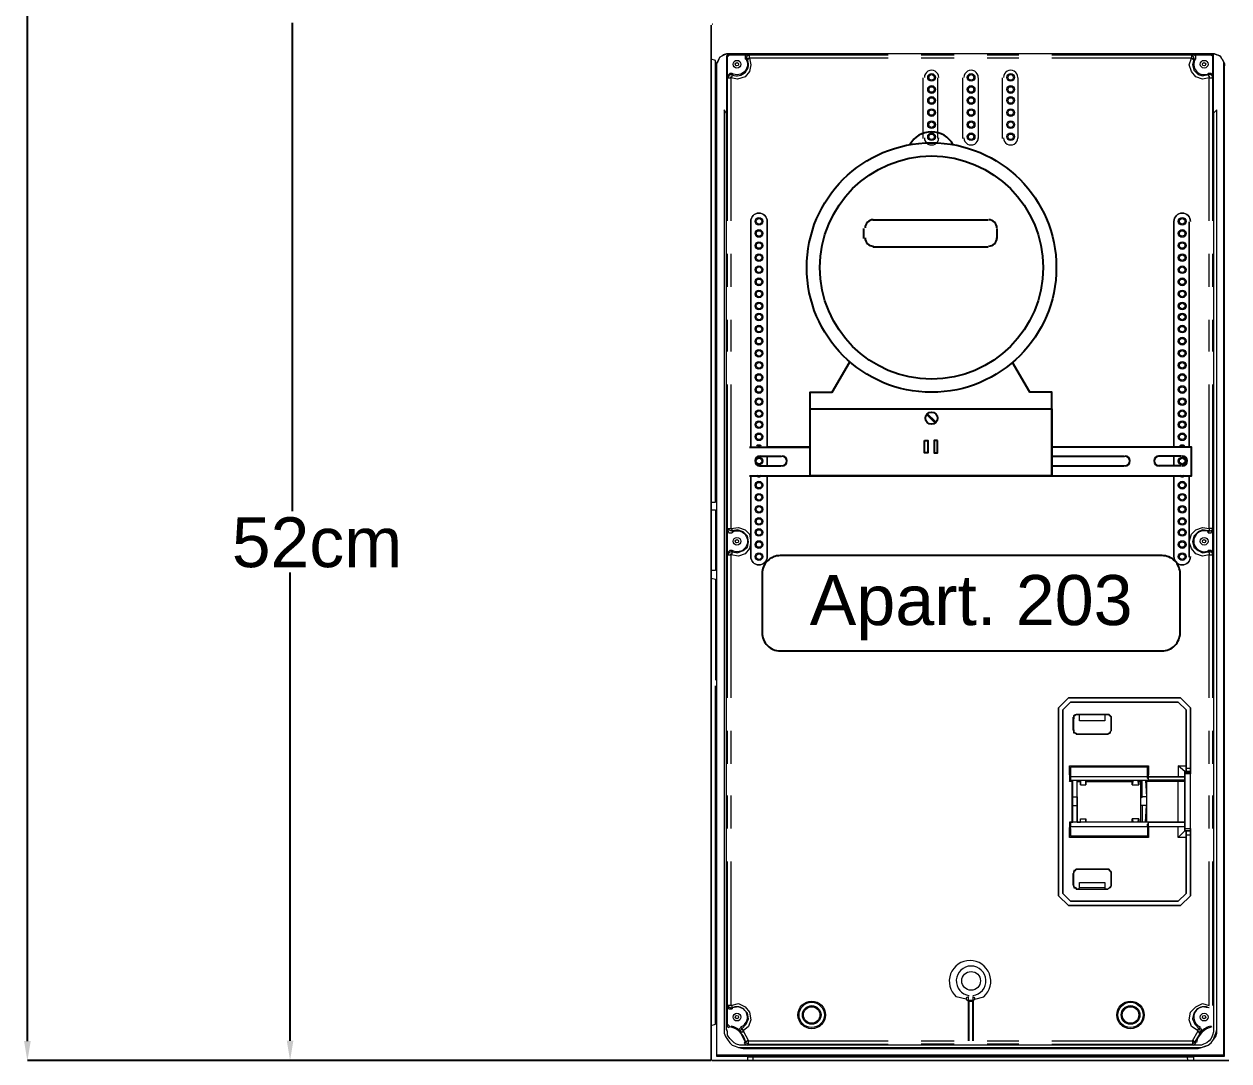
# Model space of a CAD drawing. Header units: millimetres. Extents: x -305 to 1353, y -289 to 1176.
# Drawn here: x 344 to 405.5, y 981.4 to 1034.4 of the extents above; entities that cross this region are included whole.
import ezdxf
from ezdxf.enums import TextEntityAlignment as Align

# ---------------------------------------------------------------- set-up
doc = ezdxf.new("R2010")
doc.units = ezdxf.units.MM
doc.header["$MEASUREMENT"] = 0
doc.layers.add('Medição_Detalhe_Cotas', color=7, linetype='Continuous', true_color=0x0080ff)
doc.layers.add('PDF_0', color=7, linetype='Continuous')
doc.styles.add('Cota', font='arial.ttf')
doc.styles.add('PDF Arial', font='arial.ttf')

msp = doc.modelspace()

# ---------------------------------------------------------------- linework, layer by layer
msp.add_lwpolyline([(381.704, 1003.304, 0.414214), (382.627, 1002.38), (402.133, 1002.38, 0.414214), (403.056, 1003.304), (403.056, 1006.32, 0.414214), (402.133, 1007.244), (382.627, 1007.244, 0.414214), (381.704, 1006.32)], format="xyb", close=True)
at = {"layer": 'Medição_Detalhe_Cotas', "color": 150, "true_color": 0x007eff}
for points in [[(344.171, 982.437), (344.171, 1059.316)], [(357.703, 1034.457), (357.703, 1009.523)], [(357.59, 982.456), (357.59, 1006.378)], [(374.943, 981.445), (344.168, 981.445)], [(379.099, 981.445), (357.59, 981.445)]]:
    msp.add_lwpolyline(points, dxfattribs=at)
at = {"layer": 'Medição_Detalhe_Cotas', "color": 150, "true_color": 0x007eff, "transparency": 33554559}
for points in [[(344.003, 982.437), (344.34, 982.437), (344.171, 981.426)], [(357.422, 982.456), (357.759, 982.456), (357.59, 981.445)]]:
    msp.add_solid(points, dxfattribs=at)
at = {"layer": 'PDF_0', "lineweight": 18}
for points in [[(379.099, 981.445), (379.099, 1034.345)], [(379.379, 1032.267), (379.379, 1032.379), (379.436, 1032.492), (379.492, 1032.604), (379.548, 1032.716), (379.66, 1032.772), (379.773, 1032.828), (379.885, 1032.885), (379.997, 1032.885), (379.885, 1032.885), (379.716, 1032.828), (379.66, 1032.772), (379.548, 1032.716), (379.492, 1032.604), (379.436, 1032.492), (379.379, 1032.379)], [(404.706, 1032.885), (404.819, 1032.885), (404.931, 1032.828), (404.987, 1032.828), (405.099, 1032.772), (405.156, 1032.66), (405.212, 1032.604), (405.268, 1032.492), (405.324, 1032.379), (405.324, 1032.267), (405.324, 1032.379), (405.268, 1032.492), (405.212, 1032.604), (405.156, 1032.716), (405.043, 1032.772), (404.931, 1032.828), (404.819, 1032.885)], [(380.727, 982.119), (403.976, 982.119), (404.145, 982.119), (404.313, 982.175), (404.482, 982.231), (404.65, 982.343), (404.762, 982.512), (404.819, 982.68), (404.875, 982.849), (404.931, 983.017), (404.931, 1030.021), (404.762, 1029.852), (404.762, 983.017), (404.762, 982.905), (404.706, 982.736), (404.65, 982.568), (404.538, 982.456), (404.426, 982.343), (404.257, 982.287), (404.145, 982.231), (403.976, 982.231), (380.727, 982.231), (380.559, 982.231), (380.39, 982.287), (380.278, 982.343), (380.166, 982.456), (380.053, 982.568), (379.941, 982.736), (379.941, 982.905), (379.885, 983.017), (379.885, 1029.852), (379.773, 1030.021), (379.773, 983.017), (379.773, 982.849), (379.829, 982.68), (379.941, 982.512), (380.053, 982.343), (380.166, 982.231), (380.334, 982.175), (380.503, 982.119)], [(381.12, 1024.293), (381.12, 1012.78)], [(381.963, 1012.78), (381.963, 1024.293)], [(402.741, 1024.293), (402.741, 1012.78)], [(403.527, 1012.78), (403.527, 1024.293)], [(381.963, 1011.826), (381.963, 1012.331)], [(402.741, 1012.331), (402.741, 1011.826)], [(381.12, 1011.32), (381.12, 1007.165)], [(381.963, 1007.165), (381.963, 1011.32)], [(402.741, 1007.165), (402.741, 1011.32)], [(403.527, 1007.165), (403.527, 1011.32)], [(396.844, 989.868), (396.844, 999.471), (397.35, 999.977), (396.844, 999.471)], [(399.315, 999.134), (397.799, 999.134), (397.855, 999.134), (397.911, 999.134), (399.203, 999.134), (399.259, 999.134)], [(399.54, 998.348), (399.54, 998.966), (399.54, 998.91)], [(399.315, 998.123), (399.371, 998.123), (399.428, 998.18), (399.484, 998.18), (399.484, 998.236), (399.54, 998.292), (399.54, 998.348), (399.54, 998.292), (399.484, 998.236), (399.484, 998.18), (399.428, 998.18), (399.371, 998.123)], [(403.302, 995.933), (401.449, 995.933), (402.965, 995.933), (403.022, 995.933), (403.078, 995.933), (403.134, 995.933), (403.19, 995.933), (403.246, 995.933)], [(400.944, 995.54), (400.888, 995.765), (400.944, 995.709)], [(398.248, 993.631), (397.967, 993.631), (397.799, 993.631), (397.574, 993.631), (397.462, 993.631), (397.462, 993.575), (397.462, 993.518), (397.462, 993.462), (397.462, 993.406), (401.393, 993.406), (401.393, 993.462), (401.393, 993.518), (401.449, 993.575), (401.449, 993.631), (401.281, 993.631), (401.112, 993.631), (400.888, 993.631), (400.663, 993.631)], [(397.799, 991.216), (397.743, 991.216), (397.687, 991.16), (397.631, 991.16), (397.631, 991.104), (397.631, 991.048), (397.574, 990.991), (397.631, 990.991), (397.631, 991.048), (397.631, 991.104), (397.687, 991.16), (397.743, 991.216)], [(379.155, 981.445), (405.549, 981.445)]]:
    msp.add_lwpolyline(points, close=True, dxfattribs=at)
for points in [[(404.762, 1029.852), (404.762, 1032.716), (404.762, 1032.772), (404.762, 1032.828), (404.706, 1032.828), (404.706, 1032.885), (404.65, 1032.885), (380.053, 1032.885), (379.997, 1032.885), (379.941, 1032.828), (379.941, 1032.772), (379.885, 1032.772), (379.885, 1032.716), (379.885, 1029.852)], [(404.706, 1032.885), (379.997, 1032.885)], [(403.864, 1032.604), (403.864, 1032.772), (403.695, 1032.828), (404.594, 1032.828), (404.65, 1032.828), (404.706, 1032.772), (404.706, 1032.716), (404.706, 1031.761), (404.65, 1031.874), (404.482, 1031.874)], [(379.099, 1009.973), (379.323, 1009.973), (379.323, 1032.548), (379.099, 1032.604)], [(379.379, 1032.435), (379.379, 981.725)], [(379.379, 1032.267), (379.379, 981.669)], [(379.379, 1032.267), (379.379, 1032.267)], [(405.268, 1032.435), (405.268, 981.725), (405.324, 981.669), (405.324, 1032.267)], [(389.937, 1028.561), (389.937, 1031.649)], [(390.667, 1031.649), (390.667, 1028.561)], [(391.959, 1028.561), (391.959, 1031.649)], [(392.745, 1031.649), (392.745, 1028.561)], [(393.98, 1028.561), (393.98, 1031.649)], [(394.767, 1031.649), (394.767, 1028.561)], [(379.773, 1030.021), (379.773, 983.017), (379.773, 982.849), (379.829, 982.68), (379.941, 982.512), (380.053, 982.343), (380.166, 982.231), (380.334, 982.175), (380.503, 982.119), (380.727, 982.062), (403.976, 982.062), (404.145, 982.119), (404.369, 982.175), (404.482, 982.231), (404.65, 982.343), (404.762, 982.512), (404.875, 982.68), (404.931, 982.849), (404.931, 983.017), (404.931, 1030.021)], [(379.885, 1029.852), (379.885, 1029.852)], [(381.12, 1024.293), (381.12, 1024.293)], [(381.963, 1024.293), (381.963, 1024.293)], [(402.741, 1024.293), (402.741, 1024.293)], [(403.527, 1024.293), (403.527, 1024.293)], [(379.099, 1009.579), (379.323, 1009.579), (379.323, 1006.491), (379.099, 1006.491)], [(404.482, 1008.4), (404.65, 1008.4), (404.706, 1008.569), (404.706, 1007.389), (404.65, 1007.502), (404.482, 1007.502)], [(379.099, 1006.098), (379.323, 1006.042), (379.323, 1000.875)], [(379.099, 983.242), (379.323, 983.298), (379.323, 1000.594)], [(397.069, 999.359), (397.462, 999.752), (397.069, 999.359)], [(397.35, 999.977), (403.078, 999.977), (397.35, 999.977)], [(397.462, 999.752), (402.965, 999.752), (397.462, 999.752)], [(402.965, 999.752), (403.359, 999.359), (402.965, 999.752)], [(403.078, 999.977), (403.583, 999.471), (403.078, 999.977)], [(397.069, 989.981), (397.069, 999.359), (397.069, 989.981)], [(397.574, 998.966), (397.631, 998.966), (397.631, 999.022), (397.631, 999.078), (397.687, 999.134), (397.743, 999.134), (397.799, 999.134), (397.743, 999.134), (397.687, 999.078), (397.631, 999.022), (397.631, 998.966), (397.631, 998.91)], [(397.631, 998.348), (397.631, 998.91), (397.574, 998.966), (397.574, 998.348), (397.631, 998.348), (397.631, 998.292), (397.631, 998.236), (397.687, 998.18), (397.743, 998.18), (397.743, 998.123), (397.799, 998.123), (397.743, 998.123), (397.743, 998.18), (397.687, 998.18), (397.631, 998.18), (397.631, 998.236), (397.631, 998.292), (397.574, 998.348)], [(399.203, 999.134), (399.203, 998.797), (397.911, 998.797), (397.911, 999.134)], [(399.54, 998.91), (399.54, 998.966), (399.54, 999.022), (399.484, 999.022), (399.484, 999.078), (399.428, 999.078), (399.428, 999.134), (399.371, 999.134), (399.315, 999.134), (399.371, 999.134), (399.428, 999.134), (399.484, 999.078), (399.54, 999.022), (399.54, 998.966)], [(403.583, 993.294), (403.583, 993.182), (403.302, 993.182), (403.359, 993.182), (403.583, 993.182), (403.583, 993.125), (403.583, 993.069), (403.583, 993.013), (403.583, 992.957), (403.583, 989.868), (403.583, 999.471), (403.583, 996.382), (403.583, 996.326), (403.583, 996.27), (403.583, 996.214), (403.583, 996.158)], [(403.359, 996.382), (403.359, 999.359), (403.359, 996.495), (403.359, 996.439), (403.359, 996.382), (403.359, 996.326), (403.359, 996.27), (403.359, 996.214), (403.359, 996.27), (403.359, 996.326), (403.359, 996.382), (403.583, 996.382)], [(397.799, 998.123), (399.315, 998.123), (397.799, 998.123)], [(397.406, 996.046), (397.406, 996.495), (401.449, 996.495), (401.449, 996.046)], [(401.393, 996.439), (401.449, 996.439), (397.462, 996.439), (397.462, 996.102), (397.462, 996.046), (397.406, 996.046), (397.406, 995.709), (397.462, 995.765)], [(401.393, 995.933), (401.393, 996.439), (397.462, 996.439), (397.462, 995.933), (397.462, 995.877), (397.462, 995.821), (397.462, 995.765), (397.574, 995.765), (397.799, 995.765), (397.967, 995.765), (398.248, 995.765), (400.663, 995.765), (400.888, 995.765), (401.112, 995.765), (401.281, 995.765), (401.449, 995.765), (401.449, 995.821), (401.393, 995.877), (401.393, 995.933), (397.462, 995.933)], [(403.302, 995.765), (401.449, 995.765), (401.449, 995.933), (401.449, 996.046), (401.449, 996.102), (401.449, 996.439)], [(403.583, 996.214), (403.359, 996.214), (403.302, 996.214), (402.965, 996.495), (402.965, 995.933)], [(402.965, 996.495), (403.359, 996.495)], [(403.302, 996.158), (403.583, 996.158), (403.583, 996.102), (403.302, 996.102), (403.302, 996.158), (403.302, 996.214), (403.302, 995.933), (403.302, 995.765), (403.302, 995.709), (403.302, 993.631), (403.302, 993.406), (403.302, 993.182), (403.302, 993.294), (403.302, 996.102)], [(403.302, 993.294), (403.583, 993.294), (403.583, 996.102)], [(397.518, 995.709), (397.518, 993.631), (397.574, 993.631), (397.574, 994.473), (397.574, 994.529), (397.574, 994.585), (397.574, 994.642), (397.574, 994.698), (397.574, 994.754), (397.574, 994.81), (397.574, 994.866), (397.574, 994.922), (397.574, 995.765), (397.518, 995.709), (397.406, 995.709)], [(397.574, 994.922), (397.799, 994.922), (397.799, 995.765), (397.799, 995.709), (397.967, 995.709), (397.967, 995.765), (397.967, 995.54), (398.248, 995.54), (398.248, 995.765), (398.248, 995.709), (400.607, 995.709), (400.663, 995.765), (400.607, 995.54), (400.944, 995.54)], [(397.799, 993.631), (397.799, 995.709)], [(397.967, 995.54), (397.967, 995.709)], [(398.248, 995.709), (398.248, 995.54)], [(400.607, 995.54), (400.607, 995.709)], [(401.112, 994.473), (401.056, 994.473), (401.056, 994.529), (401.056, 994.585), (401.056, 994.642), (401.056, 994.698), (401.056, 994.754), (401.056, 994.81), (401.056, 994.866), (401.112, 994.922), (401.112, 995.765), (401.056, 995.709), (400.944, 995.709)], [(401.056, 993.631), (401.056, 995.709)], [(403.302, 995.709), (403.246, 995.709), (403.19, 995.709), (403.134, 995.709), (403.078, 995.709), (403.022, 995.709), (402.965, 995.709), (401.337, 995.709), (401.281, 995.765), (401.337, 994.922), (401.112, 994.922)], [(401.337, 995.709), (401.337, 993.631)], [(402.965, 993.631), (402.965, 995.709)], [(397.799, 994.922), (397.799, 994.866), (397.799, 994.81), (397.799, 994.754), (397.799, 994.698), (397.799, 994.642), (397.799, 994.585), (397.799, 994.529), (397.799, 994.473)], [(401.337, 994.922), (401.337, 994.866), (401.337, 994.81), (401.337, 994.754), (401.337, 994.698), (401.337, 994.642), (401.337, 994.585), (401.337, 994.529), (401.337, 994.473)], [(397.574, 994.473), (397.799, 994.473), (397.799, 993.631), (397.967, 993.631), (397.967, 993.799), (398.248, 993.799), (398.248, 993.631)], [(401.393, 993.406), (401.393, 992.901), (401.449, 992.901), (401.449, 993.238), (401.449, 993.294), (401.449, 993.35), (401.449, 993.406), (401.449, 993.631), (403.302, 993.631), (403.246, 993.631), (403.19, 993.631), (403.134, 993.631), (403.078, 993.631), (403.022, 993.631), (402.965, 993.631), (401.337, 993.631), (401.281, 993.631), (401.337, 994.473), (401.112, 994.473), (401.112, 993.631), (401.056, 993.631), (400.944, 993.631), (400.888, 993.631), (400.944, 993.799), (400.607, 993.799), (400.663, 993.631), (400.607, 993.631), (398.248, 993.631), (398.248, 993.799)], [(397.462, 993.631), (397.406, 993.631), (397.406, 993.35), (397.462, 993.294), (397.462, 993.238), (397.462, 992.901), (397.462, 993.406)], [(397.406, 993.631), (397.518, 993.631)], [(397.967, 993.631), (397.967, 993.799)], [(400.607, 993.631), (400.607, 993.799)], [(400.944, 993.799), (400.944, 993.631)], [(401.449, 993.406), (403.302, 993.406)], [(402.965, 992.845), (402.965, 993.406)], [(401.449, 993.35), (401.449, 992.845), (397.406, 992.845), (397.406, 993.35)], [(401.449, 992.901), (397.462, 992.901), (401.393, 992.901)], [(403.359, 992.845), (402.965, 992.845), (403.302, 993.182)], [(403.583, 992.957), (403.359, 992.957), (403.359, 993.013), (403.359, 993.069), (403.359, 993.125), (403.359, 993.182), (403.359, 993.125), (403.359, 993.069), (403.359, 993.013), (403.359, 992.957), (403.359, 992.901), (403.359, 992.845), (403.359, 989.981), (403.359, 992.957)], [(397.574, 990.43), (397.631, 990.374), (397.631, 990.318), (397.631, 990.261), (397.687, 990.261), (397.743, 990.261), (397.743, 990.205), (397.799, 990.205), (399.315, 990.205), (399.371, 990.205), (399.428, 990.261), (399.484, 990.261), (399.484, 990.318), (399.54, 990.318), (399.54, 990.374), (399.54, 990.43), (399.54, 990.991), (399.54, 991.048), (399.54, 991.104), (399.484, 991.104), (399.484, 991.16), (399.428, 991.16), (399.428, 991.216), (399.371, 991.216), (399.315, 991.216), (397.799, 991.216), (399.315, 991.216), (399.371, 991.216), (399.428, 991.216), (399.428, 991.16), (399.484, 991.16), (399.484, 991.104), (399.54, 991.104), (399.54, 991.048), (399.54, 990.991), (399.54, 990.43), (399.54, 990.374), (399.484, 990.318), (399.484, 990.261), (399.428, 990.261), (399.371, 990.205), (399.315, 990.205), (399.259, 990.205), (399.203, 990.261), (397.911, 990.261), (397.855, 990.205), (397.799, 990.205), (397.743, 990.205), (397.743, 990.261), (397.687, 990.261), (397.631, 990.318), (397.631, 990.374), (397.631, 990.43)], [(397.574, 990.991), (397.574, 990.43), (397.631, 990.43), (397.631, 990.991)], [(397.911, 990.261), (397.911, 990.542), (399.203, 990.542), (399.203, 990.261)], [(397.35, 989.363), (396.844, 989.868), (397.35, 989.363)], [(397.462, 989.587), (397.069, 989.981), (397.462, 989.587)], [(403.359, 989.981), (402.965, 989.587), (403.359, 989.981)], [(403.583, 989.868), (403.078, 989.363), (403.583, 989.868)], [(397.35, 989.363), (403.078, 989.363), (397.35, 989.363)], [(397.462, 989.587), (402.965, 989.587), (397.462, 989.587)], [(380.053, 983.186), (379.997, 983.242), (379.941, 983.298), (379.941, 984.196), (379.997, 984.084), (380.166, 984.084)], [(392.127, 984.589), (391.622, 984.702)], [(392.239, 984.533), (392.239, 984.702), (392.127, 984.646), (392.127, 984.589), (392.239, 984.477), (392.464, 984.477), (392.576, 984.589), (392.576, 984.646), (392.464, 984.702), (392.464, 984.533)], [(392.239, 984.477), (392.239, 984.533), (392.464, 984.533), (392.464, 984.477)], [(392.576, 984.589), (393.026, 984.702)], [(380.783, 982.343), (380.84, 982.287), (380.952, 982.231), (380.727, 982.231), (380.559, 982.231), (380.39, 982.287), (380.278, 982.343), (380.166, 982.456), (380.053, 982.568), (379.941, 982.736), (379.941, 982.905), (379.885, 983.073), (379.885, 983.298), (379.941, 983.186), (379.997, 983.129)], [(380.615, 983.129), (380.503, 983.017), (380.559, 982.905)], [(404.762, 983.073), (404.762, 982.905), (404.706, 982.736), (404.65, 982.568), (404.538, 982.456), (404.426, 982.343), (404.257, 982.287), (404.145, 982.231), (403.976, 982.231), (403.752, 982.231), (403.808, 982.287), (403.864, 982.343)], [(404.089, 983.129), (404.145, 983.017), (404.145, 982.905)], [(405.268, 981.725), (379.379, 981.725), (379.379, 981.669), (405.324, 981.669)], [(403.752, 981.445), (403.752, 981.613), (403.415, 981.613), (381.233, 981.613), (380.952, 981.613), (380.952, 981.445)]]:
    msp.add_lwpolyline(points, dxfattribs=at)
for points in [[(380.866, 1032.641, -0.775478), (380.166, 1031.874), (380.053, 1031.874), (379.941, 1031.761), (379.941, 1032.716), (379.941, 1032.772), (379.997, 1032.772), (379.997, 1032.828), (380.053, 1032.828), (380.109, 1032.828), (380.952, 1032.828), (380.84, 1032.772), (380.84, 1032.604)], [(380.166, 1008.449, -1.671898), (380.166, 1007.502), (380.053, 1007.502), (379.941, 1007.389), (379.941, 1008.569), (379.997, 1008.4), (380.166, 1008.4)]]:
    msp.add_lwpolyline(points, format="xyb", dxfattribs=at)
at = {"layer": 'PDF_0', "lineweight": 0}
for points in [[(380.053, 1032.885), (380.109, 1032.828)], [(388.14, 1032.66), (381.064, 1032.66), (381.064, 1032.828), (380.952, 1032.772), (380.896, 1032.716), (380.952, 1032.604), (380.84, 1032.604)], [(380.952, 1032.828), (381.064, 1032.828), (388.14, 1032.828)], [(389.825, 1032.828), (391.509, 1032.828)], [(393.194, 1032.828), (394.823, 1032.828)], [(396.507, 1032.828), (403.639, 1032.828), (403.695, 1032.828)], [(404.594, 1032.828), (404.65, 1032.885)], [(379.941, 1032.716), (379.885, 1032.716)], [(380.952, 1032.604), (381.008, 1032.604), (381.008, 1032.66), (381.064, 1032.66), (381.12, 1032.323), (381.064, 1031.986), (380.84, 1031.705), (380.446, 1031.593), (380.109, 1031.649), (380.109, 1031.705), (380.166, 1031.705), (380.166, 1031.761), (380.166, 1031.818)], [(391.509, 1032.66), (389.825, 1032.66)], [(394.823, 1032.66), (393.194, 1032.66)], [(403.864, 1032.604), (403.752, 1032.604), (403.695, 1032.323), (403.752, 1032.042), (403.976, 1031.818), (404.201, 1031.761), (404.482, 1031.818), (404.482, 1031.761), (404.538, 1031.761), (404.538, 1031.705), (404.538, 1031.649), (404.201, 1031.593), (403.864, 1031.705), (403.639, 1031.986), (403.527, 1032.323), (403.639, 1032.66), (396.507, 1032.66)], [(404.762, 1032.716), (404.706, 1032.716)], [(380.166, 1031.874), (380.166, 1031.818), (380.109, 1031.818), (379.997, 1031.761), (379.941, 1031.649), (380.109, 1031.649), (380.109, 1024.349)], [(379.941, 1024.349), (379.941, 1031.649), (379.941, 1031.761)], [(404.538, 1024.349), (404.538, 1031.649), (404.706, 1031.649), (404.706, 1031.761), (404.594, 1031.818), (404.482, 1031.818), (404.482, 1031.874)], [(404.706, 1031.761), (404.706, 1031.649), (404.706, 1024.349)], [(379.941, 1020.979), (379.941, 1022.664)], [(380.109, 1022.664), (380.109, 1020.979)], [(404.538, 1020.979), (404.538, 1022.664)], [(404.706, 1022.664), (404.706, 1020.979)], [(379.941, 1017.666), (379.941, 1019.295)], [(380.109, 1019.295), (380.109, 1017.666)], [(404.538, 1017.666), (404.538, 1019.295)], [(404.706, 1019.295), (404.706, 1017.666)], [(379.941, 1008.569), (379.941, 1008.625), (379.941, 1015.981)], [(380.109, 1015.981), (380.109, 1008.625), (380.166, 1008.569), (380.166, 1008.512), (380.109, 1008.512), (379.997, 1008.569), (379.941, 1008.625), (380.109, 1008.625), (380.503, 1008.681), (380.84, 1008.569), (381.064, 1008.344), (381.12, 1007.951), (381.064, 1007.614), (380.84, 1007.333), (380.503, 1007.221), (380.109, 1007.277), (380.109, 1007.333), (380.166, 1007.333), (380.166, 1007.389), (380.166, 1007.445), (380.446, 1007.389), (380.727, 1007.502), (380.952, 1007.67), (381.008, 1007.951), (380.952, 1008.232), (380.727, 1008.456), (380.446, 1008.569), (380.166, 1008.512), (380.166, 1008.4)], [(404.538, 999.977), (404.538, 1007.277), (404.706, 1007.277), (404.706, 1007.389), (404.594, 1007.445), (404.482, 1007.445), (404.538, 1007.389), (404.538, 1007.333), (404.538, 1007.277), (404.201, 1007.221), (403.864, 1007.333), (403.639, 1007.614), (403.527, 1007.951), (403.639, 1008.344), (403.864, 1008.569), (404.201, 1008.681), (404.538, 1008.625), (404.538, 1008.569), (404.538, 1008.512), (404.482, 1008.512), (404.594, 1008.512), (404.706, 1008.569), (404.706, 1008.625), (404.538, 1008.625), (404.538, 1015.981)], [(404.706, 1015.981), (404.706, 1008.625), (404.706, 1008.569)], [(404.482, 1008.4), (404.482, 1008.512), (404.201, 1008.569), (403.976, 1008.456), (403.752, 1008.232), (403.695, 1007.951), (403.752, 1007.67), (403.976, 1007.502), (404.201, 1007.389), (404.482, 1007.445), (404.482, 1007.502)], [(380.166, 1007.502), (380.166, 1007.445), (380.109, 1007.445), (379.997, 1007.389), (379.941, 1007.277), (380.109, 1007.277), (380.109, 999.977)], [(379.941, 999.977), (379.941, 1007.277), (379.941, 1007.389)], [(404.706, 1007.389), (404.706, 1007.277), (404.706, 999.977)], [(379.941, 996.607), (379.941, 998.292)], [(380.109, 998.292), (380.109, 996.607)], [(404.538, 996.607), (404.538, 998.292)], [(404.706, 998.292), (404.706, 996.607)], [(379.941, 993.294), (379.941, 994.979)], [(380.109, 994.979), (380.109, 993.294)], [(404.538, 993.294), (404.538, 994.979)], [(404.706, 994.979), (404.706, 993.294)], [(379.941, 984.196), (379.941, 984.253), (379.941, 991.609)], [(380.109, 991.609), (380.109, 984.253), (379.941, 984.253), (379.997, 984.196), (380.109, 984.14), (380.166, 984.14), (380.166, 984.084)], [(396.507, 982.456), (403.695, 982.456), (403.695, 982.287), (403.752, 982.343), (403.808, 982.399), (403.752, 982.399), (403.752, 982.456), (403.695, 982.456), (403.976, 982.961), (403.976, 983.017), (403.976, 983.073), (404.032, 983.073), (404.089, 982.961), (404.089, 982.849), (404.032, 982.849), (404.032, 982.905), (403.976, 982.905), (403.976, 982.961), (403.639, 983.186), (403.527, 983.522), (403.583, 983.916), (403.864, 984.196), (404.201, 984.365), (404.538, 984.253), (404.538, 991.609)], [(404.706, 991.609), (404.706, 984.253)], [(380.615, 983.129), (380.671, 983.073), (380.896, 983.298), (381.008, 983.579), (380.952, 983.859), (380.727, 984.084), (380.503, 984.196), (380.166, 984.14), (380.166, 984.196), (380.166, 984.253), (380.109, 984.253), (380.503, 984.365), (380.84, 984.196), (381.064, 983.916), (381.12, 983.522), (381.008, 983.186), (380.727, 982.961), (380.727, 983.017), (380.671, 983.017), (380.671, 983.073), (380.559, 982.961), (380.615, 982.849), (380.671, 982.905), (380.727, 982.905), (380.727, 982.961), (381.008, 982.456), (388.14, 982.456)], [(404.482, 984.14), (404.201, 984.196), (403.92, 984.084), (403.752, 983.859), (403.695, 983.579), (403.808, 983.298), (404.032, 983.073), (404.089, 983.129)], [(379.773, 983.017), (379.773, 983.017)], [(379.885, 983.298), (379.941, 983.298)], [(379.885, 983.017), (379.885, 983.073)], [(380.053, 983.186), (379.997, 983.129)], [(380.783, 982.343), (380.84, 982.399), (380.896, 982.343), (381.008, 982.287), (381.008, 982.456), (380.952, 982.456), (380.896, 982.399), (380.84, 982.399), (380.615, 982.849), (380.559, 982.905)], [(404.145, 982.905), (404.089, 982.849), (403.808, 982.399), (403.864, 982.343)], [(380.952, 982.231), (381.008, 982.287), (388.14, 982.287)], [(389.825, 982.456), (391.509, 982.456)], [(391.509, 982.287), (389.825, 982.287)], [(393.194, 982.456), (394.823, 982.456)], [(394.823, 982.287), (393.194, 982.287)], [(396.507, 982.287), (403.695, 982.287), (403.752, 982.231)], [(380.727, 982.231), (380.727, 982.231)], [(380.727, 982.119), (380.727, 982.062)], [(403.976, 982.231), (403.976, 982.231)], [(403.976, 982.062), (403.976, 982.119)], [(381.233, 981.613), (381.233, 981.445)], [(403.471, 981.445), (403.415, 981.613)]]:
    msp.add_lwpolyline(points, dxfattribs=at)
msp.add_lwpolyline([(403.639, 1032.828), (403.639, 1032.66), (403.695, 1032.66), (403.695, 1032.604), (403.752, 1032.604), (403.752, 1032.716), (403.695, 1032.772)], close=True, dxfattribs=at)
at = {"layer": 'PDF_0', "lineweight": 18}
for points in [[(381.963, 1024.321, 0.999967), (381.12, 1024.321, -0.999967)], [(403.583, 1024.321, 0.999967), (402.741, 1024.321, -0.999967)], [(381.12, 1007.193, 0.999977), (381.963, 1007.193, -0.999977)], [(402.741, 1007.193, 0.999977), (403.583, 1007.193, -0.999977)]]:
    msp.add_lwpolyline(points, format="xyb", close=True, dxfattribs=at)
at = {"layer": 'PDF_0', "lineweight": 25}
for points in [[(387.354, 1024.405), (393.25, 1024.405)], [(386.905, 1023.45), (386.905, 1023.956)], [(393.7, 1023.956), (393.7, 1023.45)], [(393.25, 1023.001), (387.354, 1023.001)], [(384.153, 1011.32), (384.153, 1015.588), (385.276, 1015.588), (386.174, 1017.104)], [(396.507, 1011.32), (396.507, 1015.588), (395.384, 1015.588), (394.486, 1017.104)], [(390.105, 1014.521), (390.555, 1014.072)], [(390.105, 1014.465), (390.555, 1014.016)], [(381.064, 1011.32), (403.639, 1011.32), (403.639, 1012.78), (396.507, 1012.78)], [(381.064, 1012.78), (384.153, 1012.78), (381.963, 1012.78)], [(381.57, 1012.331), (382.693, 1012.331)], [(381.57, 1011.826), (382.693, 1011.826)], [(396.507, 1012.331), (400.214, 1012.331)], [(396.507, 1011.826), (400.214, 1011.826)], [(403.134, 1012.331), (401.955, 1012.331)], [(403.134, 1011.826), (401.955, 1011.826)], [(392.239, 984.477), (392.239, 982.456)], [(392.464, 984.477), (392.464, 982.456)]]:
    msp.add_lwpolyline(points, dxfattribs=at)
for points in [[(384.153, 1014.746), (396.507, 1014.746), (396.507, 1011.32), (384.153, 1011.32)], [(389.993, 1013.117), (390.162, 1013.117), (390.162, 1012.5), (389.993, 1012.5)], [(390.667, 1013.117), (390.499, 1013.117), (390.499, 1012.5), (390.667, 1012.5)]]:
    msp.add_lwpolyline(points, close=True, dxfattribs=at)
for points in [[(381.598, 1012.331, 0.414167), (381.345, 1012.078, 0.414167), (381.598, 1011.826)], [(382.721, 1011.826, 0.414167), (382.974, 1012.078, 0.414167), (382.721, 1012.331)], [(400.242, 1011.826, 0.414167), (400.495, 1012.078, 0.414167), (400.242, 1012.331)], [(401.983, 1012.331, 0.414167), (401.73, 1012.078, 0.414167), (401.983, 1011.826)], [(403.162, 1011.826, 0.414167), (403.415, 1012.078, 0.414167), (403.162, 1012.331)]]:
    msp.add_lwpolyline(points, format="xyb", dxfattribs=at)
at = {"layer": 'PDF_0', "lineweight": 18}
for centre, radius in [((380.418, 1032.351), 0.197), ((380.418, 1032.351), 0.0843), ((404.285, 1032.351), 0.197), ((404.285, 1032.351), 0.0843), ((390.358, 1031.677), 0.197), ((390.358, 1031.677), 0.14), ((392.38, 1031.677), 0.197), ((392.38, 1031.677), 0.14), ((394.401, 1031.677), 0.197), ((394.401, 1031.677), 0.14), ((390.358, 1031.06), 0.197), ((390.358, 1031.06), 0.14), ((392.38, 1031.06), 0.197), ((392.38, 1031.06), 0.14), ((394.401, 1031.06), 0.197), ((394.401, 1031.06), 0.14), ((390.358, 1030.498), 0.197), ((390.358, 1030.498), 0.14), ((392.38, 1030.498), 0.197), ((392.38, 1030.498), 0.14), ((394.401, 1030.498), 0.197), ((394.401, 1030.498), 0.14), ((390.358, 1029.88), 0.197), ((390.358, 1029.88), 0.14), ((392.38, 1029.88), 0.197), ((392.38, 1029.88), 0.14), ((394.401, 1029.88), 0.197), ((394.401, 1029.88), 0.14), ((390.358, 1029.262), 0.197), ((390.358, 1029.263), 0.14), ((392.38, 1029.262), 0.197), ((392.38, 1029.263), 0.14), ((394.401, 1029.262), 0.197), ((394.401, 1029.263), 0.14), ((390.358, 1028.645), 0.197), ((390.358, 1028.645), 0.14), ((392.38, 1028.645), 0.197), ((392.38, 1028.645), 0.14), ((394.401, 1028.645), 0.197), ((394.401, 1028.645), 0.14), ((381.541, 1024.321), 0.197), ((381.541, 1024.321), 0.14), ((403.162, 1024.321), 0.197), ((403.162, 1024.321), 0.14), ((381.541, 1023.703), 0.197), ((381.541, 1023.703), 0.14), ((403.162, 1023.703), 0.197), ((403.162, 1023.703), 0.14), ((381.541, 1023.085), 0.197), ((381.541, 1023.085), 0.14), ((403.162, 1023.085), 0.197), ((403.162, 1023.085), 0.14), ((381.541, 1022.467), 0.197), ((381.541, 1022.467), 0.14), ((403.162, 1022.467), 0.197), ((403.162, 1022.467), 0.14), ((381.541, 1021.85), 0.197), ((381.541, 1021.85), 0.14), ((403.162, 1021.85), 0.197), ((403.162, 1021.85), 0.14), ((381.541, 1021.232), 0.197), ((381.541, 1021.232), 0.14), ((403.162, 1021.232), 0.197), ((403.162, 1021.232), 0.14), ((381.541, 1020.614), 0.197), ((381.541, 1020.614), 0.14), ((403.162, 1020.614), 0.197), ((403.162, 1020.614), 0.14), ((381.541, 1019.997), 0.197), ((381.541, 1019.997), 0.14), ((403.162, 1019.997), 0.197), ((403.162, 1019.997), 0.14), ((381.541, 1019.435), 0.197), ((381.541, 1019.435), 0.14), ((403.162, 1019.435), 0.197), ((403.162, 1019.435), 0.14), ((381.541, 1018.817), 0.197), ((381.541, 1018.817), 0.14), ((403.162, 1018.817), 0.197), ((403.162, 1018.817), 0.14), ((381.541, 1018.2), 0.197), ((381.541, 1018.2), 0.14), ((403.162, 1018.2), 0.197), ((403.162, 1018.2), 0.14), ((381.541, 1017.582), 0.197), ((381.541, 1017.582), 0.14), ((403.162, 1017.582), 0.197), ((403.162, 1017.582), 0.14), ((381.541, 1016.964), 0.197), ((381.541, 1016.964), 0.14), ((403.162, 1016.964), 0.197), ((403.162, 1016.964), 0.14), ((381.541, 1016.346), 0.197), ((381.541, 1016.346), 0.14), ((403.162, 1016.346), 0.197), ((403.162, 1016.346), 0.14), ((381.541, 1015.729), 0.197), ((381.541, 1015.729), 0.14), ((403.162, 1015.729), 0.197), ((403.162, 1015.729), 0.14), ((381.541, 1015.111), 0.197), ((381.541, 1015.111), 0.14), ((403.162, 1015.111), 0.197), ((403.162, 1015.111), 0.14), ((381.541, 1014.493), 0.197), ((381.541, 1014.493), 0.14), ((403.162, 1014.493), 0.197), ((403.162, 1014.493), 0.14), ((381.541, 1013.932), 0.197), ((381.541, 1013.932), 0.14), ((403.162, 1013.932), 0.197), ((403.162, 1013.932), 0.14), ((381.541, 1013.314), 0.197), ((381.541, 1013.314), 0.14), ((403.162, 1013.314), 0.197), ((403.162, 1013.314), 0.14), ((381.541, 1012.078), 0.197), ((381.541, 1012.078), 0.14), ((403.162, 1012.078), 0.197), ((403.162, 1012.078), 0.14), ((381.541, 1010.843), 0.197), ((381.541, 1010.843), 0.14), ((403.162, 1010.843), 0.197), ((403.162, 1010.843), 0.14), ((381.541, 1010.225), 0.197), ((381.541, 1010.225), 0.14), ((403.162, 1010.225), 0.197), ((403.162, 1010.225), 0.14), ((381.541, 1009.607), 0.197), ((381.541, 1009.608), 0.14), ((403.162, 1009.607), 0.197), ((403.162, 1009.608), 0.14), ((381.541, 1008.99), 0.197), ((381.541, 1008.99), 0.14), ((403.162, 1008.99), 0.197), ((403.162, 1008.99), 0.14), ((380.418, 1007.979), 0.197), ((381.541, 1008.428), 0.197), ((381.541, 1008.428), 0.14), ((403.162, 1008.428), 0.197), ((403.162, 1008.428), 0.14), ((404.285, 1007.979), 0.197), ((380.418, 1007.979), 0.0843), ((381.541, 1007.81), 0.197), ((381.541, 1007.81), 0.14), ((403.162, 1007.81), 0.197), ((403.162, 1007.81), 0.14), ((404.285, 1007.979), 0.0843), ((381.541, 1007.193), 0.197), ((381.541, 1007.193), 0.14), ((403.162, 1007.193), 0.197), ((403.162, 1007.193), 0.14), ((392.38, 985.516), 0.477), ((392.38, 985.516), 0.477), ((384.237, 983.775), 0.702), ((384.237, 983.775), 0.646), ((384.237, 983.775), 0.477), ((384.237, 983.775), 0.421), ((400.523, 983.775), 0.702), ((400.523, 983.775), 0.646), ((400.523, 983.775), 0.477), ((400.523, 983.775), 0.421), ((380.418, 983.663), 0.197), ((380.418, 983.663), 0.0843), ((404.285, 983.663), 0.197), ((404.285, 983.663), 0.0843)]:
    msp.add_circle(centre, radius, dxfattribs=at)
at = {"layer": 'PDF_0', "lineweight": 25}
for centre, radius in [((390.358, 1021.962), 6.374), ((390.358, 1021.962), 5.7), ((390.358, 1014.269), 0.309)]:
    msp.add_circle(centre, radius, dxfattribs=at)
at = {"layer": 'PDF_0', "lineweight": 18}
for centre, radius, start, end in [((379.183, 1034.373), 0.0281, 90.02089, 179.97911), ((380.418, 1032.351), 0.59, 246.09478, 27.98385), ((404.285, 1032.351), 0.533, 147.05531, 298.23114), ((390.358, 1031.677), 0.365, 359.99961, 180.00168), ((392.38, 1031.677), 0.365, 359.99961, 180.00168), ((394.402, 1031.677), 0.365, 359.99961, 180.00168), ((390.358, 1028.589), 0.365, 179.99832, 0.00168), ((392.38, 1028.589), 0.365, 179.99832, 0.00168), ((394.401, 1028.589), 0.365, 179.99832, 0.00168), ((381.541, 1012.696), 0.197, 49.20122, 130.79878), ((381.541, 1012.696), 0.14, 56.27232, 123.72768), ((403.162, 1012.696), 0.197, 49.20122, 130.79878), ((403.162, 1012.696), 0.14, 56.27232, 123.72768), ((381.541, 1011.461), 0.197, 219.87916, 320.11694), ((381.541, 1011.461), 0.14, 224.77412, 315.23139), ((403.162, 1011.461), 0.197, 219.87916, 320.11694), ((403.162, 1011.461), 0.14, 224.77412, 315.23139), ((404.285, 1007.979), 0.534, 61.78063, 298.22462), ((392.38, 985.516), 0.758, 277.08951, 262.90843), ((380.418, 983.663), 0.534, 292.07443, 118.22888), ((404.285, 983.663), 0.533, 61.76818, 247.93985), ((379.857, 982.147), 1.039, 12.39441, 77.61778), ((379.857, 982.146), 1.095, 45.12488, 75.83263), ((404.903, 982.147), 1.039, 102.39222, 167.60778), ((404.903, 982.147), 1.095, 104.17035, 134.88726), ((379.183, 981.473), 0.0281, 180.02089, 269.97911)]:
    msp.add_arc(centre, radius, start, end, dxfattribs=at)
at = {"layer": 'PDF_0', "lineweight": 25}
for centre, radius, start, end in [((390.358, 1027.634), 1.263, 28.60098, 151.20642), ((387.382, 1023.984), 0.421, 90.00133, 179.99867), ((393.278, 1023.984), 0.421, 0.00245, 90.00519), ((387.382, 1023.478), 0.421, 180.00133, 269.99867), ((393.278, 1023.478), 0.421, 270.00133, 359.99867)]:
    msp.add_arc(centre, radius, start, end, dxfattribs=at)
at = {"layer": 'PDF_0', "lineweight": 0}
msp.add_arc((392.324, 985.496), 1.06, 311.48454, 228.51546, dxfattribs=at)

# ---------------------------------------------------------------- texts
at = {"style": 'Cota'}
msp.add_text('Apart. 203', height=2.5592, dxfattribs=at).set_placement((392.38, 1004.605), align=Align.MIDDLE)
at = {"layer": 'Medição_Detalhe_Cotas', "color": 30, "true_color": 0xff7e00, "insert": (354.614, 1006.617), "char_height": 2.548, "attachment_point": 7, "style": 'PDF Arial'}
msp.add_mtext('52cm', dxfattribs=at)

doc.saveas('drawing.dxf')
